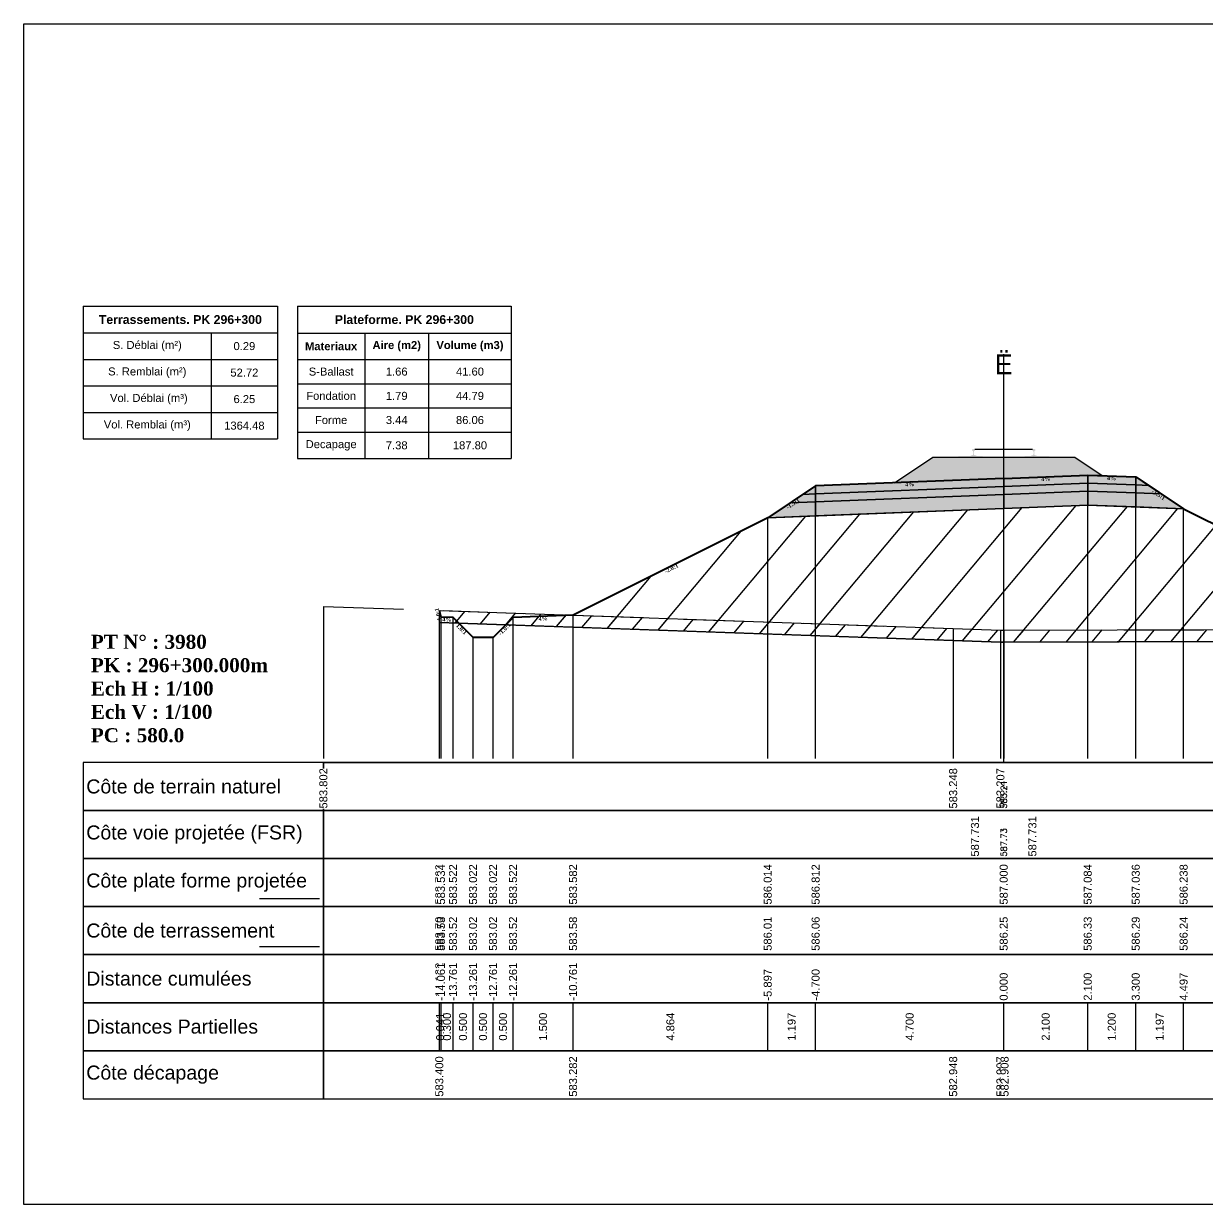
# Model space of a CAD drawing. Header units: millimetres. Extents: x 2762 to 3076, y 916 to 3305.
# Drawn here: x 2950.21 to 2979.79, y 2289.65 to 2319.15 of the extents above; entities that cross this region are included whole.
import ezdxf

# ---------------------------------------------------------------- set-up
doc = ezdxf.new("R2010")
doc.units = ezdxf.units.MM
doc.header["$LTSCALE"] = 2
doc.linetypes.add('CACHE', pattern=[9.525, 6.35, -3.175])
doc.linetypes.add('DASHED', pattern=[0.75, 0.5, -0.25])
for name, color, linetype in [('C-ANNO-TABL', 1, 'Continuous'), ('C-ANNO-TABL-TEXT', 150, 'Continuous'), ('C-ANNO-TABL-TITL', 150, 'Continuous'), ('C-ANNO-TABL-TTBL', 5, 'Continuous'), ('C-ROAD-CORR', 5, 'Continuous'), ('C-ROAD-SCTN', 7, 'Continuous')]:
    doc.layers.add(name, color=color, linetype=linetype)
doc.styles.add('ARIAL', font='arial.ttf')
doc.styles.add('C3D_Etiquette', font='romans.shx')
doc.styles.add('C3D_Profil_Travers', font='romans.shx')
doc.styles.get("Standard").update_dxf_attribs({"font": 'arial.ttf'})

msp = doc.modelspace()

# ---------------------------------------------------------------- hatches: boundary and pattern name
at = {"linetype": 'Continuous', "lineweight": -3}
h = msp.add_hatch(dxfattribs=at)
h.set_pattern_fill('GRAVEL', color=252, scale=0.009, style=0)
h.set_pattern_definition([(228.0128, (2972.136781, 2307.903132), (-1.8288, -2.0574), [0.030755, -3.0447435]), (184.96974, (2972.116207, 2307.880272), (2.743199999, 0.228600013), [0.0527764, -5.2248644]), (132.51045, (2972.063629, 2307.8757), (2.286, -2.5146), [0.0372133, -3.684125]), (267.2737, (2971.974475, 2307.81855), (0.2286, 4.572), [0.0480604, -4.7579794]), (292.83365, (2971.972189, 2307.770544), (-1.143, 2.7432), [0.047127, -4.6655827]), (357.2737, (2971.990477, 2307.72711), (-4.572, 0.2286), [0.0480604, -4.7579794]), (37.69424, (2972.038483, 2307.724824), (-2.9718, -2.286), [0.0635574, -6.2921804]), (72.25533, (2972.088775, 2307.763686), (1.6002, 5.0292), [0.0600048, -5.940473]), (121.42957, (2972.107063, 2307.820836), (-1.8288, 2.9718), [0.048223, -4.774099]), (175.23636, (2972.081917, 2307.861984), (2.5146, -0.2286), [0.055054, -2.697654]), (222.39744, (2972.027053, 2307.866556), (-2.7432, -2.5146), [0.071197, -7.0485095]), (138.81407, (2972.20079, 2307.816264), (-1.6002, 1.3716), [0.0243004, -2.405751]), (171.46923, (2972.182501, 2307.832266), (2.9718, -0.4572), [0.0462314, -4.5769175]), (225, (2972.13678, 2307.83912), (-3e-17, -0.2286), [0.032329, -0.29096]), (203.1986, (2972.12078, 2307.866556), (1.143, 0.4572), [0.01741, -1.723556]), (291.8014, (2972.104777, 2307.8597), (-0.2286, 0.6858), [0.024621, -1.206428]), (30.9638, (2972.11392, 2307.83684), (0.6858, 0.4572), [0.039989, -1.292967]), (161.565, (2972.14821, 2307.85741), (0.4572, -0.2286), [0.028916, -0.693981]), (16.38954, (2971.972189, 2307.859698), (2.286, 0.6858), [0.040508, -4.0102944]), (70.34618, (2972.011051, 2307.871128), (-0.9144, -2.5146), [0.033984, -3.3643994]), (293.1986, (2972.14821, 2307.903132), (-0.4572, 1.143), [0.034819, -1.7061465]), (343.61046, (2972.161927, 2307.871128), (-2.286, 0.6858), [0.040508, -4.0102944]), (339.44395, (2971.97219, 2307.717966), (-1.143, 0.4572), [0.039063, -1.914096]), (294.77514, (2972.008765, 2307.70425), (-1.143, 2.5146), [0.0327305, -3.2403234]), (66.8014, (2972.150497, 2307.674532), (0.4572, 1.143), [0.034819, -1.7061465]), (17.35402, (2972.164213, 2307.706536), (-2.9718, -0.9144), [0.0383204, -3.793714]), (69.44395, (2972.038483, 2307.674532), (-0.4572, -1.143), [0.0195316, -1.933628]), (101.3099, (2972.13678, 2307.674532), (-0.2286, 0.9144), [0.011656, -1.1539795]), (165.9638, (2972.134495, 2307.68596), (0.6858, -0.2286), [0.047127, -0.895415]), (186.009, (2972.088775, 2307.697392), (2.286, 0.2286), [0.043674, -4.323723]), (303.69, (2972.11392, 2307.816264), (-0.2286, 0.4572), [0.032969, -0.79126]), (353.15723, (2972.132209, 2307.788832), (3.8862, -0.4572), [0.05756, -5.698441]), (60.9454, (2972.18936, 2307.781974), (-0.9144, -1.6002), [0.023536, -2.330045]), (90, (2972.2008, 2307.80255), (-0.2286, 0.2286), [0.013716, -0.214884]), (120.25644, (2972.084203, 2307.70425), (0.9144, -1.6002), [0.031758, -3.1440547]), (48.0128, (2972.068201, 2307.731682), (1.8288, 2.0574), [0.06151, -3.0139886]), (0, (2972.10935, 2307.7774), (0.2286, 0.2286), [0.059436, -0.169164]), (325.30485, (2972.168785, 2307.777402), (2.286, -1.6002), [0.036145, -3.5783385]), (254.0546, (2972.198503, 2307.756828), (-0.2286, -0.9144), [0.033285, -1.6309485]), (207.64598, (2972.189359, 2307.724824), (-4.3434, -2.286), [0.054193, -5.365122]), (175.42608, (2972.141353, 2307.699678), (-2.9718, 0.2286), [0.0573327, -5.675926])])
h.paths.add_polyline_path([(2971.972, 2307.675), (2972.93, 2308.313), (2976.48, 2308.313), (2977.169, 2307.853), (2976.805, 2307.868)])
msp.add_hatch(color=254, dxfattribs=at).paths.add_polyline_path([(2973.487, 2308.131), (2973.487, 2308.316), (2973.602, 2308.337), (2973.95, 2308.337), (2973.95, 2308.343), (2973.876, 2308.343), (2973.876, 2308.353), (2973.877, 2308.354), (2973.879, 2308.354), (2973.88, 2308.355), (2973.9, 2308.356), (2973.903, 2308.357), (2973.906, 2308.358), (2973.934, 2308.368), (2973.937, 2308.37), (2973.938, 2308.371), (2973.939, 2308.372), (2973.94, 2308.377), (2973.941, 2308.384), (2973.942, 2308.393), (2973.943, 2308.403), (2973.943, 2308.427), (2973.942, 2308.443), (2973.942, 2308.449), (2973.941, 2308.455), (2973.94, 2308.46), (2973.94, 2308.462), (2973.939, 2308.465), (2973.938, 2308.467), (2973.937, 2308.468), (2973.936, 2308.47), (2973.935, 2308.47), (2973.919, 2308.476), (2973.917, 2308.477), (2973.916, 2308.478), (2973.915, 2308.48), (2973.915, 2308.482), (2973.915, 2308.501), (2973.916, 2308.505), (2973.917, 2308.507), (2973.919, 2308.509), (2973.921, 2308.511), (2973.924, 2308.512), (2973.925, 2308.513), (2973.929, 2308.514), (2973.933, 2308.514), (2973.936, 2308.514), (2973.94, 2308.515), (2973.945, 2308.515), (2973.948, 2308.515), (2973.951, 2308.515), (2973.955, 2308.515), (2973.958, 2308.515), (2973.962, 2308.515), (2973.967, 2308.514), (2973.97, 2308.514), (2973.974, 2308.514), (2973.978, 2308.513), (2973.979, 2308.512), (2973.981, 2308.511), (2973.984, 2308.509), (2973.986, 2308.507), (2973.987, 2308.505), (2973.987, 2308.501), (2973.987, 2308.482), (2973.987, 2308.48), (2973.987, 2308.478), (2973.986, 2308.477), (2973.984, 2308.476), (2973.968, 2308.47), (2973.967, 2308.47), (2973.965, 2308.468), (2973.964, 2308.467), (2973.964, 2308.465), (2973.963, 2308.462), (2973.962, 2308.46), (2973.962, 2308.455), (2973.961, 2308.449), (2973.96, 2308.443), (2973.96, 2308.427), (2973.96, 2308.403), (2973.961, 2308.393), (2973.962, 2308.384), (2973.963, 2308.377), (2973.964, 2308.372), (2973.965, 2308.371), (2973.966, 2308.37), (2973.968, 2308.368), (2973.997, 2308.358), (2974, 2308.357), (2974.003, 2308.356), (2974.023, 2308.355), (2974.024, 2308.354), (2974.025, 2308.354), (2974.026, 2308.353), (2974.026, 2308.343), (2973.952, 2308.343), (2973.952, 2308.337), (2974.156, 2308.337), (2974.288, 2308.306), (2975.122, 2308.306), (2975.253, 2308.337), (2975.457, 2308.337), (2975.457, 2308.343), (2975.383, 2308.343), (2975.383, 2308.353), (2975.384, 2308.354), (2975.386, 2308.354), (2975.387, 2308.355), (2975.407, 2308.356), (2975.41, 2308.357), (2975.413, 2308.358), (2975.441, 2308.368), (2975.444, 2308.37), (2975.445, 2308.371), (2975.446, 2308.372), (2975.447, 2308.377), (2975.448, 2308.384), (2975.449, 2308.393), (2975.45, 2308.403), (2975.45, 2308.427), (2975.449, 2308.443), (2975.449, 2308.449), (2975.448, 2308.455), (2975.447, 2308.46), (2975.447, 2308.462), (2975.446, 2308.465), (2975.445, 2308.467), (2975.444, 2308.468), (2975.443, 2308.47), (2975.442, 2308.47), (2975.426, 2308.476), (2975.424, 2308.477), (2975.423, 2308.478), (2975.422, 2308.48), (2975.422, 2308.482), (2975.422, 2308.501), (2975.423, 2308.505), (2975.424, 2308.507), (2975.426, 2308.509), (2975.428, 2308.511), (2975.431, 2308.512), (2975.432, 2308.513), (2975.436, 2308.514), (2975.44, 2308.514), (2975.443, 2308.514), (2975.447, 2308.515), (2975.452, 2308.515), (2975.455, 2308.515), (2975.458, 2308.515), (2975.462, 2308.515), (2975.465, 2308.515), (2975.469, 2308.515), (2975.474, 2308.514), (2975.477, 2308.514), (2975.481, 2308.514), (2975.485, 2308.513), (2975.486, 2308.512), (2975.488, 2308.511), (2975.491, 2308.509), (2975.493, 2308.507), (2975.494, 2308.505), (2975.494, 2308.501), (2975.494, 2308.482), (2975.494, 2308.48), (2975.494, 2308.478), (2975.493, 2308.477), (2975.491, 2308.476), (2975.475, 2308.47), (2975.474, 2308.47), (2975.472, 2308.468), (2975.471, 2308.467), (2975.471, 2308.465), (2975.47, 2308.462), (2975.469, 2308.46), (2975.469, 2308.455), (2975.468, 2308.449), (2975.467, 2308.443), (2975.467, 2308.427), (2975.467, 2308.403), (2975.468, 2308.393), (2975.469, 2308.384), (2975.47, 2308.377), (2975.471, 2308.372), (2975.472, 2308.371), (2975.473, 2308.37), (2975.475, 2308.368), (2975.504, 2308.358), (2975.507, 2308.357), (2975.51, 2308.356), (2975.53, 2308.355), (2975.531, 2308.354), (2975.532, 2308.354), (2975.533, 2308.353), (2975.533, 2308.343), (2975.459, 2308.343), (2975.459, 2308.337), (2975.807, 2308.337), (2975.922, 2308.316), (2975.922, 2308.131)])
h = msp.add_hatch(color=11, dxfattribs=at)
h.paths.add_polyline_path([(2978.005, 2307.62), (2978.005, 2307.82), (2978.324, 2307.607)])
h.paths.add_polyline_path([(2976.805, 2307.668), (2976.805, 2307.868), (2978.005, 2307.82), (2978.005, 2307.62)])
h.paths.add_polyline_path([(2974.705, 2307.584), (2974.705, 2307.784), (2976.805, 2307.868), (2976.805, 2307.668)])
h.paths.add_polyline_path([(2970.005, 2307.396), (2970.005, 2307.596), (2974.705, 2307.784), (2974.705, 2307.584)])
h.paths.add_polyline_path([(2969.685, 2307.383), (2970.005, 2307.596), (2970.005, 2307.396)])
h = msp.add_hatch(color=83, dxfattribs=at)
h.paths.add_polyline_path([(2978.005, 2307.07), (2978.005, 2307.42), (2978.643, 2307.394), (2979.201, 2307.022)])
h.paths.add_polyline_path([(2976.805, 2307.118), (2976.805, 2307.468), (2978.005, 2307.42), (2978.005, 2307.07)])
h.paths.add_polyline_path([(2974.705, 2307.034), (2974.705, 2307.384), (2976.805, 2307.468), (2976.805, 2307.118)])
h.paths.add_polyline_path([(2970.005, 2306.846), (2970.005, 2307.196), (2974.705, 2307.384), (2974.705, 2307.034)])
h.paths.add_polyline_path([(2968.808, 2306.798), (2969.366, 2307.17), (2970.005, 2307.196), (2970.005, 2306.846)])
h = msp.add_hatch(color=30, dxfattribs=at)
h.paths.add_polyline_path([(2978.005, 2307.42), (2978.005, 2307.62), (2978.324, 2307.607), (2978.643, 2307.394)])
h.paths.add_polyline_path([(2976.805, 2307.468), (2976.805, 2307.668), (2978.005, 2307.62), (2978.005, 2307.42)])
h.paths.add_polyline_path([(2974.705, 2307.384), (2974.705, 2307.584), (2976.805, 2307.668), (2976.805, 2307.468)])
h.paths.add_polyline_path([(2970.005, 2307.196), (2970.005, 2307.396), (2974.705, 2307.584), (2974.705, 2307.384)])
h.paths.add_polyline_path([(2969.366, 2307.17), (2969.685, 2307.383), (2970.005, 2307.396), (2970.005, 2307.196)])
h = msp.add_hatch(dxfattribs=at)
h.set_pattern_fill('_U', color=3, angle=50, style=0, pattern_type=0)
h.set_pattern_definition([(50, (2962.2628, 2304.125), (-0.766044, 0.642788), [])])
h.paths.add_polyline_path([(2962.263, 2304.125), (2962.444, 2304.306), (2963.944, 2304.366), (2968.808, 2306.798), (2976.805, 2307.118), (2979.201, 2307.022), (2985.214, 2304.016), (2985.214, 2303.716), (2985.178, 2303.716), (2980.648, 2303.705), (2974.624, 2303.691), (2973.443, 2303.731)])
h.paths.add_polyline_path([(2960.602, 2304.184), (2960.602, 2304.484), (2960.644, 2304.318), (2960.944, 2304.306), (2961.083, 2304.167)])
h = msp.add_hatch(dxfattribs=at)
h.set_pattern_fill('_U', color=150, scale=0.5, angle=50, style=0, pattern_type=0)
h.set_pattern_definition([(50, (2962.2628, 2304.12505), (-0.383022, 0.321394), [])])
h.paths.add_polyline_path([(2962.263, 2304.125), (2962.444, 2304.306), (2963.944, 2304.366), (2973.443, 2304.031), (2974.624, 2303.991), (2980.648, 2304.005), (2985.214, 2304.016), (2985.214, 2303.716), (2985.178, 2303.716), (2980.648, 2303.705), (2974.624, 2303.691), (2973.443, 2303.731)])
h.paths.add_polyline_path([(2960.602, 2304.484), (2963.944, 2304.366), (2962.444, 2304.306), (2962.263, 2304.125), (2961.083, 2304.167), (2960.944, 2304.306), (2960.644, 2304.318)])
h.paths.add_polyline_path([(2960.602, 2304.184), (2960.602, 2304.484), (2960.644, 2304.318), (2960.944, 2304.306), (2961.083, 2304.167)])

# ---------------------------------------------------------------- linework, layer by layer
at = {"color": 7, "linetype": 'Continuous', "lineweight": -3}
for p, q in [((2974.705, 2300.684), (2974.705, 2310.884)), ((2957.704, 2300.684), (2991.706, 2300.684)), ((2960.602, 2293.484), (2960.602, 2294.684)), ((2960.644, 2293.484), (2960.644, 2294.684)), ((2960.644, 2293.484), (2960.644, 2294.684)), ((2960.944, 2293.484), (2960.944, 2294.684)), ((2960.944, 2293.484), (2960.944, 2294.684)), ((2961.444, 2293.484), (2961.444, 2294.684)), ((2961.444, 2293.484), (2961.444, 2294.684)), ((2961.944, 2293.484), (2961.944, 2294.684)), ((2961.944, 2293.484), (2961.944, 2294.684)), ((2962.444, 2293.484), (2962.444, 2294.684)), ((2962.444, 2293.484), (2962.444, 2294.684)), ((2963.944, 2293.484), (2963.944, 2294.684)), ((2963.944, 2293.484), (2963.944, 2294.684)), ((2968.808, 2293.484), (2968.808, 2294.684)), ((2968.808, 2293.484), (2968.808, 2294.684)), ((2970.005, 2293.484), (2970.005, 2294.684)), ((2970.005, 2293.484), (2970.005, 2294.684)), ((2974.705, 2293.484), (2974.705, 2294.684)), ((2974.705, 2293.484), (2974.705, 2294.684)), ((2976.805, 2293.484), (2976.805, 2294.684)), ((2976.805, 2293.484), (2976.805, 2294.684)), ((2978.005, 2293.484), (2978.005, 2294.684)), ((2978.005, 2293.484), (2978.005, 2294.684)), ((2979.201, 2293.484), (2979.201, 2294.684)), ((2979.201, 2293.484), (2979.201, 2294.684))]:
    msp.add_line(p, q, dxfattribs=at)
at = {"color": 251, "linetype": 'Continuous', "lineweight": -3}
for p, q in [((2971.972, 2307.675), (2972.93, 2308.313)), ((2972.93, 2308.313), (2976.48, 2308.313)), ((2976.48, 2308.313), (2977.169, 2307.853)), ((2970.005, 2307.596), (2974.705, 2307.784)), ((2976.805, 2307.868), (2971.972, 2307.675)), ((2974.705, 2307.784), (2976.805, 2307.868)), ((2974.705, 2307.584), (2974.705, 2307.784)), ((2974.705, 2307.784), (2974.705, 2307.584)), ((2977.169, 2307.853), (2976.805, 2307.868)), ((2976.805, 2307.668), (2976.805, 2307.868)), ((2976.805, 2307.868), (2978.005, 2307.82)), ((2976.805, 2307.868), (2976.805, 2307.668)), ((2978.005, 2307.62), (2978.005, 2307.82)), ((2978.005, 2307.82), (2978.324, 2307.607)), ((2978.005, 2307.82), (2978.005, 2307.62)), ((2969.685, 2307.383), (2970.005, 2307.596)), ((2970.005, 2307.396), (2969.685, 2307.383)), ((2970.005, 2307.396), (2970.005, 2307.596)), ((2970.005, 2307.596), (2970.005, 2307.396)), ((2974.705, 2307.584), (2970.005, 2307.396)), ((2976.805, 2307.668), (2974.705, 2307.584)), ((2978.005, 2307.62), (2976.805, 2307.668)), ((2978.324, 2307.607), (2978.005, 2307.62))]:
    msp.add_line(p, q, dxfattribs=at)
at = {"color": 53, "linetype": 'Continuous', "lineweight": -3}
for p, q in [((2969.366, 2307.17), (2969.685, 2307.383)), ((2969.685, 2307.383), (2970.005, 2307.396)), ((2970.005, 2307.396), (2974.705, 2307.584)), ((2970.005, 2307.196), (2970.005, 2307.396)), ((2970.005, 2307.396), (2970.005, 2307.196)), ((2974.705, 2307.384), (2970.005, 2307.196)), ((2970.005, 2307.196), (2974.705, 2307.384)), ((2974.705, 2307.584), (2976.805, 2307.668)), ((2974.705, 2307.384), (2974.705, 2307.584)), ((2974.705, 2307.584), (2974.705, 2307.384)), ((2976.805, 2307.468), (2974.705, 2307.384)), ((2974.705, 2307.384), (2976.805, 2307.468)), ((2974.705, 2307.034), (2974.705, 2307.384)), ((2974.705, 2307.384), (2974.705, 2307.034)), ((2976.805, 2307.468), (2976.805, 2307.668)), ((2976.805, 2307.668), (2978.005, 2307.62)), ((2976.805, 2307.668), (2976.805, 2307.468)), ((2978.005, 2307.42), (2976.805, 2307.468)), ((2976.805, 2307.118), (2976.805, 2307.468)), ((2976.805, 2307.468), (2978.005, 2307.42)), ((2976.805, 2307.468), (2976.805, 2307.118)), ((2978.005, 2307.42), (2978.005, 2307.62)), ((2978.005, 2307.62), (2978.324, 2307.607)), ((2978.005, 2307.62), (2978.005, 2307.42)), ((2978.643, 2307.394), (2978.005, 2307.42)), ((2978.005, 2307.07), (2978.005, 2307.42)), ((2978.005, 2307.42), (2978.643, 2307.394)), ((2978.005, 2307.42), (2978.005, 2307.07)), ((2978.324, 2307.607), (2978.643, 2307.394)), ((2978.643, 2307.394), (2979.201, 2307.022)), ((2968.808, 2306.798), (2969.366, 2307.17)), ((2970.005, 2307.196), (2969.366, 2307.17)), ((2969.366, 2307.17), (2970.005, 2307.196)), ((2970.005, 2306.846), (2970.005, 2307.196)), ((2970.005, 2307.196), (2970.005, 2306.846)), ((2976.805, 2307.118), (2974.705, 2307.034)), ((2978.005, 2307.07), (2976.805, 2307.118)), ((2970.005, 2306.846), (2968.808, 2306.798)), ((2974.705, 2307.034), (2970.005, 2306.846)), ((2979.201, 2307.022), (2978.005, 2307.07))]:
    msp.add_line(p, q, dxfattribs=at)
at = {"color": 253, "linetype": 'Continuous', "lineweight": -3}
for p, q in [((2968.808, 2306.798), (2976.805, 2307.118)), ((2976.805, 2307.118), (2979.201, 2307.022)), ((2963.944, 2304.366), (2968.808, 2306.798)), ((2979.201, 2307.022), (2985.214, 2304.016)), ((2960.602, 2304.484), (2963.944, 2304.366)), ((2960.644, 2304.318), (2960.602, 2304.484)), ((2960.602, 2304.184), (2960.602, 2304.484)), ((2960.602, 2304.484), (2960.644, 2304.318)), ((2960.602, 2304.184), (2960.602, 2304.484)), ((2960.602, 2304.484), (2960.644, 2304.318)), ((2961.083, 2304.167), (2960.602, 2304.184)), ((2961.083, 2304.167), (2960.602, 2304.184)), ((2960.944, 2304.306), (2960.644, 2304.318)), ((2960.644, 2304.318), (2960.944, 2304.306)), ((2960.644, 2304.318), (2960.944, 2304.306)), ((2961.083, 2304.167), (2960.944, 2304.306)), ((2960.944, 2304.306), (2961.083, 2304.167)), ((2960.944, 2304.306), (2961.083, 2304.167)), ((2962.263, 2304.125), (2961.083, 2304.167)), ((2961.083, 2304.167), (2962.263, 2304.125)), ((2961.444, 2303.806), (2961.083, 2304.167)), ((2962.263, 2304.125), (2961.944, 2303.806)), ((2962.263, 2304.125), (2962.444, 2304.306)), ((2962.444, 2304.306), (2962.263, 2304.125)), ((2962.263, 2304.125), (2962.444, 2304.306)), ((2973.443, 2303.731), (2962.263, 2304.125)), ((2973.443, 2303.731), (2962.263, 2304.125)), ((2962.444, 2304.306), (2963.944, 2304.366)), ((2963.944, 2304.366), (2962.444, 2304.306)), ((2962.444, 2304.306), (2963.944, 2304.366)), ((2963.944, 2304.366), (2973.443, 2304.031)), ((2973.443, 2304.031), (2974.624, 2303.991)), ((2974.624, 2303.991), (2980.648, 2304.005)), ((2961.944, 2303.806), (2961.444, 2303.806)), ((2974.624, 2303.691), (2973.443, 2303.731)), ((2974.624, 2303.691), (2973.443, 2303.731)), ((2980.648, 2303.705), (2974.624, 2303.691)), ((2980.648, 2303.705), (2974.624, 2303.691))]:
    msp.add_line(p, q, dxfattribs=at)
at = {"color": 8, "linetype": 'CACHE', "lineweight": -3}
for p, q in [((2976.805, 2300.784), (2976.805, 2307.118)), ((2968.808, 2300.784), (2968.808, 2306.798)), ((2970.005, 2300.784), (2970.005, 2306.846)), ((2974.705, 2300.784), (2974.705, 2307.034)), ((2974.705, 2300.784), (2974.705, 2307.034)), ((2978.005, 2300.784), (2978.005, 2307.07)), ((2979.201, 2300.784), (2979.201, 2307.022)), ((2960.602, 2300.784), (2960.602, 2304.484)), ((2960.644, 2300.784), (2960.644, 2304.318)), ((2960.944, 2300.784), (2960.944, 2304.306)), ((2962.444, 2300.784), (2962.444, 2304.306)), ((2963.944, 2300.784), (2963.944, 2304.366)), ((2961.444, 2300.784), (2961.444, 2303.806)), ((2961.944, 2300.784), (2961.944, 2303.806))]:
    msp.add_line(p, q, dxfattribs=at)
at = {"color": 105, "linetype": 'DASHED', "lineweight": -3, "ltscale": 2}
for p, q in [((2957.705, 2304.586), (2973.443, 2304.031)), ((2973.443, 2304.031), (2974.624, 2303.991)), ((2974.624, 2303.991), (2974.705, 2303.991)), ((2974.705, 2303.991), (2980.648, 2304.005))]:
    msp.add_line(p, q, dxfattribs=at)
at = {"color": 98, "linetype": 'CACHE', "lineweight": -3}
for p, q in [((2957.705, 2304.586), (2957.705, 2300.784)), ((2973.443, 2304.031), (2973.443, 2300.784)), ((2974.624, 2303.991), (2974.624, 2300.784)), ((2974.705, 2303.991), (2974.705, 2300.784))]:
    msp.add_line(p, q, dxfattribs=at)
at = {"color": 6, "linetype": 'Continuous', "lineweight": -3}
for p, q in [((2960.602, 2304.184), (2963.944, 2304.066)), ((2963.944, 2304.066), (2973.443, 2303.731)), ((2973.443, 2303.731), (2974.624, 2303.691)), ((2974.624, 2303.691), (2974.705, 2303.691)), ((2974.705, 2303.691), (2974.727, 2303.692)), ((2974.727, 2303.692), (2980.648, 2303.705))]:
    msp.add_line(p, q, dxfattribs=at)
at = {"color": 154, "linetype": 'Continuous', "lineweight": -3}
msp.add_line((2956.104, 2297.284), (2957.604, 2297.284), dxfattribs=at)
at = {"color": 1, "linetype": 'Continuous', "lineweight": -3}
msp.add_line((2956.104, 2296.084), (2957.604, 2296.084), dxfattribs=at)
at = {"color": 7, "linetype": 'Continuous', "lineweight": -3}
for points in [[(2957.704, 2299.484), (2957.704, 2300.684), (2951.704, 2300.684), (2951.704, 2299.484)], [(2957.704, 2299.484), (2991.706, 2299.484), (2991.706, 2300.684), (2957.704, 2300.684)], [(2957.704, 2298.284), (2957.704, 2299.484), (2951.704, 2299.484), (2951.704, 2298.284)], [(2957.704, 2298.284), (2991.706, 2298.284), (2991.706, 2299.484), (2957.704, 2299.484)], [(2957.704, 2297.084), (2957.704, 2298.284), (2951.704, 2298.284), (2951.704, 2297.084)], [(2957.704, 2297.084), (2991.706, 2297.084), (2991.706, 2298.284), (2957.704, 2298.284)], [(2957.704, 2295.884), (2957.704, 2297.084), (2951.704, 2297.084), (2951.704, 2295.884)], [(2957.704, 2295.884), (2991.706, 2295.884), (2991.706, 2297.084), (2957.704, 2297.084)], [(2957.704, 2294.684), (2957.704, 2295.884), (2951.704, 2295.884), (2951.704, 2294.684)], [(2957.704, 2294.684), (2991.706, 2294.684), (2991.706, 2295.884), (2957.704, 2295.884)], [(2957.704, 2293.484), (2957.704, 2294.684), (2951.704, 2294.684), (2951.704, 2293.484)], [(2957.704, 2293.484), (2991.706, 2293.484), (2991.706, 2294.684), (2957.704, 2294.684)], [(2957.704, 2292.284), (2957.704, 2293.484), (2951.704, 2293.484), (2951.704, 2292.284)], [(2957.704, 2292.284), (2991.706, 2292.284), (2991.706, 2293.484), (2957.704, 2293.484)]]:
    msp.add_3dface(points, dxfattribs=at)
at = {"layer": 'C-ANNO-TABL', "color": 7, "linetype": 'Continuous', "lineweight": -3}
for p, q in [((2951.704, 2311.419), (2954.904, 2311.419)), ((2954.904, 2311.419), (2956.557, 2311.419)), ((2954.904, 2311.419), (2954.904, 2310.757)), ((2957.057, 2311.416), (2958.739, 2311.416)), ((2958.739, 2311.416), (2960.335, 2311.416)), ((2958.739, 2311.416), (2958.739, 2310.754)), ((2960.335, 2311.416), (2962.398, 2311.416)), ((2960.335, 2311.416), (2960.335, 2310.754)), ((2951.704, 2310.757), (2954.904, 2310.757)), ((2954.904, 2310.757), (2956.557, 2310.757)), ((2954.904, 2310.757), (2954.904, 2310.095)), ((2957.057, 2310.754), (2958.739, 2310.754)), ((2958.739, 2310.754), (2960.335, 2310.754)), ((2958.739, 2310.754), (2958.739, 2310.147)), ((2960.335, 2310.754), (2962.398, 2310.754)), ((2960.335, 2310.754), (2960.335, 2310.147)), ((2951.704, 2310.095), (2954.904, 2310.095)), ((2954.904, 2310.095), (2956.557, 2310.095)), ((2954.904, 2310.095), (2954.904, 2309.432)), ((2957.057, 2310.147), (2958.739, 2310.147)), ((2958.739, 2310.147), (2960.335, 2310.147)), ((2958.739, 2310.147), (2958.739, 2309.543)), ((2960.335, 2310.147), (2962.398, 2310.147)), ((2960.335, 2310.147), (2960.335, 2309.543)), ((2957.057, 2309.543), (2958.739, 2309.543)), ((2958.739, 2309.543), (2960.335, 2309.543)), ((2958.739, 2309.543), (2958.739, 2308.939)), ((2960.335, 2309.543), (2962.398, 2309.543)), ((2960.335, 2309.543), (2960.335, 2308.939)), ((2951.704, 2309.432), (2954.904, 2309.432)), ((2954.904, 2309.432), (2956.557, 2309.432)), ((2954.904, 2309.432), (2954.904, 2308.77)), ((2957.057, 2308.939), (2958.739, 2308.939)), ((2958.739, 2308.939), (2960.335, 2308.939)), ((2958.739, 2308.939), (2958.739, 2308.28)), ((2960.335, 2308.939), (2962.398, 2308.939)), ((2960.335, 2308.939), (2960.335, 2308.28))]:
    msp.add_line(p, q, dxfattribs=at)
at = {"layer": 'C-ANNO-TABL-TTBL', "color": 7, "linetype": 'Continuous', "lineweight": -3}
for p, q in [((2951.704, 2312.084), (2956.557, 2312.084)), ((2951.704, 2312.084), (2951.704, 2311.419)), ((2956.557, 2312.084), (2956.557, 2311.419)), ((2957.057, 2312.084), (2962.398, 2312.084)), ((2957.057, 2312.084), (2957.057, 2311.416)), ((2962.398, 2312.084), (2962.398, 2311.416)), ((2951.704, 2311.419), (2951.704, 2310.757)), ((2956.557, 2311.419), (2956.557, 2310.757)), ((2957.057, 2311.416), (2957.057, 2310.754)), ((2962.398, 2311.416), (2962.398, 2310.754)), ((2951.704, 2310.757), (2951.704, 2310.095)), ((2956.557, 2310.757), (2956.557, 2310.095)), ((2957.057, 2310.754), (2957.057, 2310.147)), ((2962.398, 2310.754), (2962.398, 2310.147)), ((2951.704, 2310.095), (2951.704, 2309.432)), ((2956.557, 2310.095), (2956.557, 2309.432)), ((2957.057, 2310.147), (2957.057, 2309.543)), ((2962.398, 2310.147), (2962.398, 2309.543)), ((2957.057, 2309.543), (2957.057, 2308.939)), ((2962.398, 2309.543), (2962.398, 2308.939)), ((2951.704, 2309.432), (2951.704, 2308.77)), ((2956.557, 2309.432), (2956.557, 2308.77)), ((2957.057, 2308.939), (2957.057, 2308.28)), ((2962.398, 2308.939), (2962.398, 2308.28)), ((2951.704, 2308.77), (2954.904, 2308.77)), ((2954.904, 2308.77), (2956.557, 2308.77)), ((2957.057, 2308.28), (2958.739, 2308.28)), ((2958.739, 2308.28), (2960.335, 2308.28)), ((2960.335, 2308.28), (2962.398, 2308.28))]:
    msp.add_line(p, q, dxfattribs=at)
at = {"layer": 'C-ROAD-CORR', "color": 1, "linetype": 'Continuous', "lineweight": 40}
for p, q in [((2974.705, 2307.784), (2970.005, 2307.596)), ((2974.705, 2307.784), (2976.805, 2307.868)), ((2976.805, 2307.868), (2978.005, 2307.82)), ((2978.005, 2307.82), (2979.201, 2307.022)), ((2970.005, 2307.596), (2968.808, 2306.798)), ((2968.808, 2306.798), (2963.944, 2304.366)), ((2979.201, 2307.022), (2985.214, 2304.016)), ((2960.644, 2304.318), (2960.602, 2304.484)), ((2960.944, 2304.306), (2960.644, 2304.318)), ((2961.444, 2303.806), (2960.944, 2304.306)), ((2962.444, 2304.306), (2961.944, 2303.806)), ((2963.944, 2304.366), (2962.444, 2304.306)), ((2961.944, 2303.806), (2961.444, 2303.806))]:
    msp.add_line(p, q, dxfattribs=at)
at = {"layer": 'C-ROAD-CORR', "color": 102, "linetype": 'Continuous', "lineweight": -3, "ltscale": 0.5}
for p, q in [((2974.705, 2307.034), (2976.805, 2307.118)), ((2976.805, 2307.118), (2978.005, 2307.07)), ((2970.005, 2306.846), (2968.808, 2306.798)), ((2974.705, 2307.034), (2970.005, 2306.846)), ((2978.005, 2307.07), (2979.201, 2307.022))]:
    msp.add_line(p, q, dxfattribs=at)
at = {"layer": 'C-ROAD-CORR', "color": 1, "linetype": 'Continuous', "lineweight": -3}
for p, q in [((2961.444, 2303.806), (2960.944, 2304.306)), ((2962.444, 2304.306), (2961.944, 2303.806))]:
    msp.add_line(p, q, dxfattribs=at)
at = {"layer": 'C-ROAD-SCTN', "color": 140, "linetype": 'Continuous', "lineweight": -3}
for p, q in [((2971.972, 2307.675), (2972.93, 2308.313)), ((2972.93, 2308.313), (2972.973, 2308.313)), ((2972.973, 2308.313), (2974.705, 2308.313)), ((2974.705, 2308.313), (2976.436, 2308.313)), ((2976.436, 2308.313), (2976.48, 2308.313)), ((2976.48, 2308.313), (2977.169, 2307.853))]:
    msp.add_line(p, q, dxfattribs=at)
at = {"layer": 'C-ROAD-SCTN', "color": 154, "linetype": 'Continuous', "lineweight": -3}
for p, q in [((2973.987, 2308.515), (2974.705, 2308.515)), ((2974.705, 2308.515), (2975.422, 2308.515)), ((2970.005, 2307.596), (2974.705, 2307.784)), ((2974.705, 2307.784), (2976.805, 2307.868)), ((2976.805, 2307.868), (2978.005, 2307.82)), ((2978.005, 2307.82), (2979.201, 2307.022)), ((2968.808, 2306.798), (2970.005, 2307.596)), ((2963.944, 2304.366), (2968.808, 2306.798)), ((2979.201, 2307.022), (2985.214, 2304.016)), ((2960.602, 2304.484), (2960.644, 2304.318)), ((2960.644, 2304.318), (2960.944, 2304.306)), ((2960.944, 2304.306), (2961.444, 2303.806)), ((2961.944, 2303.806), (2962.444, 2304.306)), ((2962.444, 2304.306), (2963.944, 2304.366)), ((2961.444, 2303.806), (2961.944, 2303.806))]:
    msp.add_line(p, q, dxfattribs=at)
at = {"layer": 'C-ROAD-SCTN', "color": 1, "linetype": 'Continuous', "lineweight": -3}
for p, q in [((2974.705, 2307.034), (2976.805, 2307.118)), ((2976.805, 2307.118), (2978.005, 2307.07)), ((2963.944, 2304.366), (2968.808, 2306.798)), ((2968.808, 2306.798), (2970.005, 2306.846)), ((2970.005, 2306.846), (2974.705, 2307.034)), ((2978.005, 2307.07), (2979.201, 2307.022)), ((2979.201, 2307.022), (2985.214, 2304.016)), ((2960.602, 2304.484), (2960.644, 2304.318)), ((2960.644, 2304.318), (2960.944, 2304.306)), ((2960.944, 2304.306), (2961.444, 2303.806)), ((2961.944, 2303.806), (2962.444, 2304.306)), ((2962.444, 2304.306), (2963.944, 2304.366)), ((2961.444, 2303.806), (2961.944, 2303.806))]:
    msp.add_line(p, q, dxfattribs=at)

# ---------------------------------------------------------------- texts
at = {"color": 7, "linetype": 'Continuous', "lineweight": -3}
for s, insert, char_height, attachment_point, style in [('{\\fWingdings|b0|i0|c2|p0;Ë}', (2974.705, 2310.384), 0.5, 8, 'C3D_Profil_Travers'), ('{\\fTimes New Roman|b1|i0|c0|p18;PT N° : 3980\\PPK : 296+300.000m\\PEch H : 1/100\\PEch V : 1/100\\PPC : 580.0}', (2951.893, 2301.184), 0.35, 7, 'C3D_Profil_Travers'), ('{\\fArial|b0|i0|c0|p34;Côte de terrain naturel}', (2951.779, 2300.084), 0.35, 4, 'C3D_Etiquette'), ('{\\fArial|b0|i0|c0|p34;Côte plate forme projetée}', (2951.779, 2297.684), 0.35, 4, 'C3D_Etiquette'), ('{\\fArial|b0|i0|c0|p34;Côte de terrassement}', (2951.779, 2296.484), 0.35, 4, 'C3D_Etiquette'), ('{\\fArial|b0|i0|c0|p34;Distance cumulées}', (2951.779, 2295.284), 0.35, 4, 'C3D_Etiquette'), ('{\\fArial|b0|i0|c0|p34;Distances Partielles}', (2951.779, 2294.084), 0.35, 4, 'C3D_Etiquette'), ('{\\fArial|b0|i0|c0|p34;Côte décapage}', (2951.779, 2292.884), 0.35, 4, 'C3D_Etiquette')]:
    msp.add_mtext(s, dxfattribs=dict(at, insert=insert, char_height=char_height, attachment_point=attachment_point, style=style))
at = {"color": 7, "linetype": 'Continuous', "lineweight": -3, "char_height": 0.1, "style": 'C3D_Etiquette'}
for s, insert, width, attachment_point, rotation in [('{\\fTimes New Roman|b1|i0|c0|p18;4%}', (2972.355, 2307.686), 0.42071, 2, 2.2906), ('{\\fTimes New Roman|b1|i0|c0|p18;4%}', (2975.755, 2307.822), 0.37094, 2, 2.2906), ('{\\fTimes New Roman|b1|i0|c0|p18;4%}', (2977.404, 2307.84), 0.42071, 2, 357.7094), ('{\\fTimes New Roman|b1|i0|c0|p18;-1.5:1}', (2978.601, 2307.418), 0.34598, 2, 326.3099), ('{\\fTimes New Roman|b1|i0|c0|p18;-1.5:1}', (2969.408, 2307.194), 0.34598, 2, 33.6901), ('{\\fTimes New Roman|b1|i0|c0|p18;-2.0:1}', (2966.378, 2305.578), 0.34598, 2, 26.5651), ('{\\fTimes New Roman|b1|i0|c0|p18;1.0:1}', (2960.619, 2304.4), 0.29446, 8, 104.0362), ('{\\fTimes New Roman|b1|i0|c0|p18;4%}', (2960.793, 2304.308), 0.37094, 2, 357.7094), ('{\\fTimes New Roman|b1|i0|c0|p18;1.0:1}', (2961.191, 2304.053), 0.29001, 2, 315), ('{\\fTimes New Roman|b1|i0|c0|p18;-1.0:1}', (2962.196, 2304.053), 0.34598, 2, 45), ('{\\fTimes New Roman|b1|i0|c0|p18;4%}', (2963.194, 2304.332), 0.42071, 2, 2.2906)]:
    msp.add_mtext(s, dxfattribs=dict(at, insert=insert, width=width, attachment_point=attachment_point, rotation=rotation))
at = {"color": 7, "linetype": 'Continuous', "lineweight": -3, "insert": (2951.779, 2298.884), "char_height": 0.35, "attachment_point": 4}
msp.add_mtext('{\\fArial|b0|i0|c0|p34;Côte voie projetée (FSR)}', dxfattribs=at)
at = {"color": 7, "linetype": 'Continuous', "lineweight": -3, "rotation": 90, "style": 'C3D_Profil_Travers'}
for s, insert, char_height, attachment_point in [('587.73', (2974.705, 2298.334), 0.15, 4), ('{\\fArial|b0|i0|c0|p34;583.70}', (2960.602, 2295.979), 0.2, 4), ('{\\fArial|b0|i0|c0|p34;583.53}', (2960.644, 2295.979), 0.2, 4), ('{\\fArial|b0|i0|c0|p34;583.52}', (2960.944, 2295.979), 0.2, 4), ('{\\fArial|b0|i0|c0|p34;583.02}', (2961.444, 2295.979), 0.2, 4), ('{\\fArial|b0|i0|c0|p34;583.02}', (2961.944, 2295.979), 0.2, 4), ('{\\fArial|b0|i0|c0|p34;583.52}', (2962.444, 2295.979), 0.2, 4), ('{\\fArial|b0|i0|c0|p34;583.58}', (2963.944, 2295.979), 0.2, 4), ('{\\fArial|b0|i0|c0|p34;586.01}', (2968.808, 2295.979), 0.2, 4), ('{\\fArial|b0|i0|c0|p34;586.06}', (2970.005, 2295.979), 0.2, 4), ('{\\fArial|b0|i0|c0|p34;586.25}', (2974.705, 2295.979), 0.2, 4), ('{\\fArial|b0|i0|c0|p34;586.33}', (2976.805, 2295.979), 0.2, 4), ('{\\fArial|b0|i0|c0|p34;586.29}', (2978.005, 2295.979), 0.2, 4), ('{\\fArial|b0|i0|c0|p34;586.24}', (2979.201, 2295.979), 0.2, 4), ('{\\fArial|b0|i0|c0|p34;0.041}', (2960.623, 2294.084), 0.2, 5), ('{\\fArial|b0|i0|c0|p34;0.300}', (2960.794, 2294.084), 0.2, 5), ('{\\fArial|b0|i0|c0|p34;0.500}', (2961.194, 2294.084), 0.2, 5), ('{\\fArial|b0|i0|c0|p34;0.500}', (2961.694, 2294.084), 0.2, 5), ('{\\fArial|b0|i0|c0|p34;0.500}', (2962.194, 2294.084), 0.2, 5), ('{\\fArial|b0|i0|c0|p34;1.500}', (2963.194, 2294.084), 0.2, 5), ('{\\fArial|b0|i0|c0|p34;4.864}', (2966.376, 2294.084), 0.2, 5), ('{\\fArial|b0|i0|c0|p34;1.197}', (2969.406, 2294.084), 0.2, 5), ('{\\fArial|b0|i0|c0|p34;4.700}', (2972.355, 2294.084), 0.2, 5), ('{\\fArial|b0|i0|c0|p34;2.100}', (2975.755, 2294.084), 0.2, 5), ('{\\fArial|b0|i0|c0|p34;1.200}', (2977.405, 2294.084), 0.2, 5), ('{\\fArial|b0|i0|c0|p34;1.197}', (2978.603, 2294.084), 0.2, 5)]:
    msp.add_mtext(s, dxfattribs=dict(at, insert=insert, char_height=char_height, attachment_point=attachment_point))
at = {"layer": 'C-ANNO-TABL-TEXT', "color": 7, "linetype": 'Continuous', "lineweight": -3, "char_height": 0.2, "attachment_point": 5, "style": 'ARIAL'}
for s, insert in [('{\\fArial|b0|i0|c0|p34;\\C7;0.29}', (2955.73, 2311.088)), ('{\\fArial|b0|i0|c0|p34;\\C7;52.72}', (2955.73, 2310.426)), ('{\\fArial|b0|i0|c0|p34;\\C7;S-Ballast}', (2957.898, 2310.451)), ('{\\fArial|b0|i0|c0|p34;\\C7;1.66}', (2959.537, 2310.451)), ('{\\C18;\\c0;41.60}', (2961.367, 2310.451)), ('{\\fArial|b0|i0|c0|p34;\\C7;6.25}', (2955.73, 2309.764)), ('{\\fArial|b0|i0|c0|p34;\\C7;Fondation}', (2957.898, 2309.845)), ('{\\fArial|b0|i0|c0|p34;\\C7;1.79}', (2959.537, 2309.845)), ('{\\C18;\\c0;44.79}', (2961.367, 2309.845)), ('{\\fArial|b0|i0|c0|p34;\\C7;1364.48}', (2955.73, 2309.101)), ('{\\fArial|b0|i0|c0|p34;\\C7;Forme}', (2957.898, 2309.241)), ('{\\fArial|b0|i0|c0|p34;\\C7;3.44}', (2959.537, 2309.241)), ('{\\C18;\\c0;86.06}', (2961.367, 2309.241)), ('{\\fArial|b0|i0|c0|p34;\\C7;Decapage}', (2957.898, 2308.609)), ('{\\fArial|b0|i0|c0|p34;\\C7;7.38}', (2959.537, 2308.609)), ('{\\C18;\\c0;187.80}', (2961.367, 2308.609))]:
    msp.add_mtext(s, dxfattribs=dict(at, insert=insert))
at = {"layer": 'C-ANNO-TABL-TITL', "color": 7, "linetype": 'Continuous', "lineweight": -3, "attachment_point": 5, "style": 'ARIAL'}
for s, insert, char_height in [('{\\fArial|b1|i0|c0|p34;\\C7;Terrassements. PK 296+300}', (2954.13, 2311.751), 0.22), ('{\\fArial|b1|i0|c0|p34;\\C18;\\c0;Plateforme. PK 296+300}', (2959.727, 2311.75), 0.22), ('{\\fArial|b0|i0|c0|p34;\\C7;S. Déblai (m²) }', (2953.304, 2311.088), 0.2), ('{\\fArial|b1|i0|c0|p34;\\C7;Aire (m2)}', (2959.537, 2311.085), 0.2), ('{\\fArial|b1|i0|c0|p34;\\C7;Volume (m3)}', (2961.367, 2311.085), 0.2), ('{\\fArial|b1|i0|c0|p34;\\C7;Materiaux   }', (2957.898, 2311.085), 0.2), ('{\\fArial|b0|i0|c0|p34;\\C7;S. Remblai (m²) }', (2953.304, 2310.426), 0.2), ('{\\fArial|b0|i0|c0|p34;\\C7; Vol. Déblai (m³) }', (2953.304, 2309.764), 0.2), ('{\\fArial|b0|i0|c0|p34;\\C7;Vol. Remblai (m³)}', (2953.304, 2309.101), 0.2)]:
    msp.add_mtext(s, dxfattribs=dict(at, insert=insert, char_height=char_height))

# ---------------------------------------------------------------- next in the draw order: texts
at = {"color": 7, "linetype": 'Continuous', "lineweight": -3, "char_height": 0.2, "attachment_point": 4, "rotation": 90, "style": 'C3D_Profil_Travers', "bg_fill": 3, "box_fill_scale": 1.000375, "bg_fill_color": 256, "bg_fill_true_color": 13158600, "bg_fill_transparency": 0}
for s, insert, width in [('{\\fArial|b0|i0|c0|p34;583.802}', (2957.705, 2299.534), 0.99347), ('{\\fArial|b0|i0|c0|p34;583.248}', (2973.443, 2299.534), 0.99595), ('{\\fArial|b0|i0|c0|p34;583.207}', (2974.624, 2299.534), 0.99553), ('{\\fArial|b0|i0|c0|p34;587.731}', (2973.987, 2298.334), 0.95654), ('{\\fArial|b0|i0|c0|p34;587.731}', (2975.422, 2298.334), 0.95654), ('{\\fArial|b0|i0|c0|p34;583.700}', (2960.602, 2297.134), 0.99484), ('{\\fArial|b0|i0|c0|p34;583.022}', (2961.444, 2297.134), 0.99347), ('{\\fArial|b0|i0|c0|p34;583.022}', (2961.944, 2297.134), 0.99347), ('{\\fArial|b0|i0|c0|p34;583.522}', (2962.444, 2297.134), 0.99347), ('{\\fArial|b0|i0|c0|p34;583.582}', (2963.944, 2297.134), 0.99347), ('{\\fArial|b0|i0|c0|p34;586.014}', (2968.808, 2297.134), 0.99471), ('{\\fArial|b0|i0|c0|p34;586.812}', (2970.005, 2297.134), 0.99347), ('{\\fArial|b0|i0|c0|p34;587.000}', (2974.705, 2297.134), 0.99484), ('{\\fArial|b0|i0|c0|p34;587.084}', (2976.805, 2297.134), 0.99471), ('{\\fArial|b0|i0|c0|p34;587.036}', (2978.005, 2297.134), 0.99539), ('{\\fArial|b0|i0|c0|p34;586.238}', (2979.201, 2297.134), 0.99595), ('{\\fArial|b0|i0|c0|p34;\\C256;-14.102}', (2960.602, 2294.734), 0.93325), ('{\\fArial|b0|i0|c0|p34;\\C256;-13.261}', (2961.444, 2294.734), 0.89632), ('{\\fArial|b0|i0|c0|p34;\\C256;-12.761}', (2961.944, 2294.734), 0.89632), ('{\\fArial|b0|i0|c0|p34;\\C256;-12.261}', (2962.444, 2294.734), 0.89632), ('{\\fArial|b0|i0|c0|p34;\\C256;-10.761}', (2963.944, 2294.734), 0.89632), ('{\\fArial|b0|i0|c0|p34;\\C256;-5.897}', (2968.808, 2294.734), 0.77838), ('{\\fArial|b0|i0|c0|p34;\\C256;-4.700}', (2970.005, 2294.734), 0.77769), ('{\\fArial|b0|i0|c0|p34;\\C256;0.000}', (2974.705, 2294.734), 0.68096), ('{\\fArial|b0|i0|c0|p34;\\C256;2.100}', (2976.805, 2294.734), 0.6844), ('{\\fArial|b0|i0|c0|p34;\\C256;3.300}', (2978.005, 2294.734), 0.68082), ('{\\fArial|b0|i0|c0|p34;\\C256;4.497}', (2979.201, 2294.734), 0.68978), ('{\\fArial|b0|i0|c0|p34;583.400}', (2960.602, 2292.334), 0.99484), ('{\\fArial|b0|i0|c0|p34;583.282}', (2963.944, 2292.334), 0.99347), ('{\\fArial|b0|i0|c0|p34;582.948}', (2973.443, 2292.334), 0.99595), ('{\\fArial|b0|i0|c0|p34;582.907}', (2974.624, 2292.334), 0.99553)]:
    msp.add_mtext(s, dxfattribs=dict(at, insert=insert, width=width))

# ---------------------------------------------------------------- next in the draw order: texts
at = {"color": 7, "linetype": 'Continuous', "lineweight": -3, "attachment_point": 4, "rotation": 90, "style": 'C3D_Profil_Travers'}
for s, insert, char_height in [('583.21', (2974.705, 2299.534), 0.15), ('582.91', (2974.705, 2292.334), 0.2)]:
    msp.add_mtext(s, dxfattribs=dict(at, insert=insert, char_height=char_height))
at = {"color": 7, "linetype": 'Continuous', "lineweight": -3, "char_height": 0.2, "attachment_point": 4, "rotation": 90, "style": 'C3D_Profil_Travers', "bg_fill": 3, "box_fill_scale": 1.000375, "bg_fill_color": 256, "bg_fill_true_color": 13158600, "bg_fill_transparency": 0}
for s, insert, width in [('{\\fArial|b0|i0|c0|p34;583.534}', (2960.644, 2297.134), 0.99471), ('{\\fArial|b0|i0|c0|p34;\\C256;-14.061}', (2960.644, 2294.734), 0.89632)]:
    msp.add_mtext(s, dxfattribs=dict(at, insert=insert, width=width))

# ---------------------------------------------------------------- next in the draw order: texts
for s, insert, width in [('{\\fArial|b0|i0|c0|p34;583.522}', (2960.944, 2297.134), 0.99347), ('{\\fArial|b0|i0|c0|p34;\\C256;-13.761}', (2960.944, 2294.734), 0.89632), ('{\\fArial|b0|i0|c0|p34;582.908}', (2974.727, 2292.334), 0.99595)]:
    msp.add_mtext(s, dxfattribs=dict(at, insert=insert, width=width))

# ---------------------------------------------------------------- next in the draw order: linework, layer by layer
msp.add_lwpolyline([(2950.215, 2319.145), (2999.215, 2319.145), (2999.215, 2289.645), (2950.215, 2289.645)], close=True)

doc.saveas('drawing.dxf')
